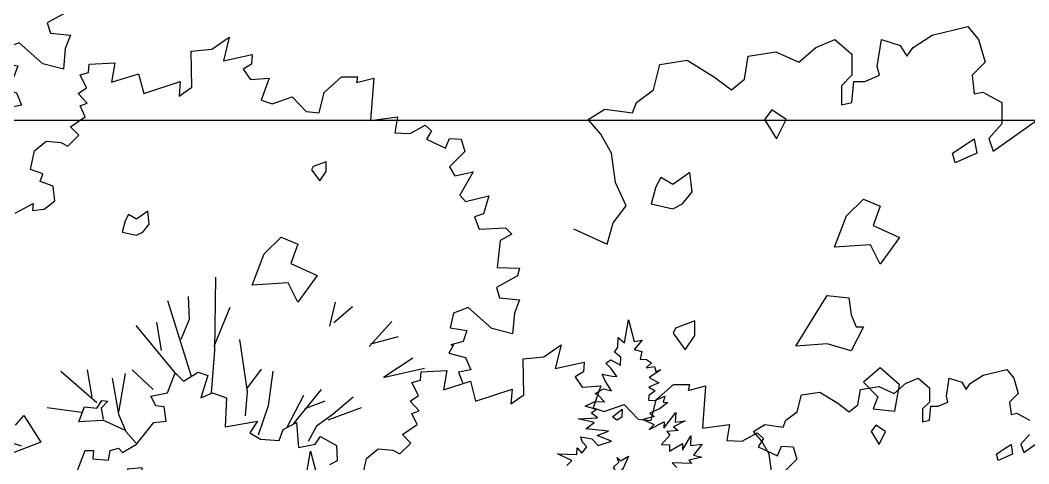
# Model space of a CAD drawing. Header units: inches. Extents: x -11 to 128, y 7 to 56.
# Drawn here: x 23.137 to 23.88, y 23.865 to 24.192 of the extents above; entities that cross this region are included whole.
import ezdxf

# ---------------------------------------------------------------- set-up
doc = ezdxf.new("R2010")
doc.units = ezdxf.units.IN
doc.header["$MEASUREMENT"] = 0
doc.layers.add('CAY', color=94, linetype='Continuous')
doc.layers.add('CAY-3', color=61, linetype='Continuous')
picture_1 = doc.add_image_def('image1.jpg', size_in_pixel=(1680, 1093))

# ---------------------------------------------------------------- blocks, each defined once
blk = doc.blocks.new('A$C76451831')
at = {"layer": 'CAY'}
for p, q in [((1479.9, 1929.8), (1538.3, 1944)), ((1538.3, 1944), (1555.9, 1922.7)), ((1288.9, 1909.2), (1320.1, 1922.7)), ((1320.1, 1922.7), (1347.8, 1898.6)), ((1389.7, 1877.9), (1396.8, 1922.7)), ((1396.8, 1922.7), (1427.4, 1912.7)), ((1448.6, 1909.2), (1479.9, 1929.8)), ((1555.9, 1922.7), (1566.6, 1885)), ((1261.1, 1885), (1288.9, 1909.2)), ((1427.4, 1912.7), (1438, 1895)), ((1438, 1895), (1448.6, 1909.2)), ((1033, 1881.5), (1077.8, 1888.5)), ((1077.8, 1888.5), (1122.6, 1860.8)), ((1171.5, 1857.3), (1178, 1895)), ((1178, 1895), (1223.4, 1902.1)), ((1223.4, 1902.1), (1261.1, 1885)), ((1347.8, 1898.6), (1347.8, 1863.8)), ((1022.3, 1839.6), (1033, 1881.5)), ((1393.2, 1863.8), (1389.7, 1877.9)), ((1566.6, 1885), (1545.3, 1863.8)), ((1122.6, 1860.8), (1150.3, 1839.6)), ((1150.3, 1839.6), (1171.5, 1857.3)), ((1347.8, 1863.8), (1330.7, 1846.6)), ((1369, 1853.7), (1393.2, 1863.8)), ((1545.3, 1863.8), (1548.9, 1833.1)), ((994.6, 1818.9), (1022.3, 1839.6)), ((1330.7, 1846.6), (1330.7, 1815.4)), ((1347.8, 1818.9), (1351.4, 1853.7)), ((1351.4, 1853.7), (1369, 1853.7)), ((1548.9, 1833.1), (1563, 1836)), ((1563, 1836), (1594.3, 1818.9)), ((915, 1791.2), (942.7, 1808.3)), ((942.7, 1808.3), (987.6, 1801.8)), ((987.6, 1801.8), (994.6, 1818.9)), ((1330.7, 1815.4), (1347.8, 1818.9)), ((1580.1, 1739.3), (1673.3, 1805.4)), ((1594.3, 1818.9), (1594.3, 1784.1)), ((935.7, 1767), (915, 1791.2)), ((1594.3, 1784.1), (1573, 1759.9)), ((953.4, 1735.8), (935.7, 1767)), ((1573, 1759.9), (1580.1, 1739.3)), ((959.8, 1687.4), (953.4, 1735.8)), ((977.5, 1649), (959.8, 1687.4)), ((956.3, 1621.3), (977.5, 1649)), ((890.9, 1611.3), (946.3, 1586.5)), ((946.3, 1586.5), (956.3, 1621.3)), ((5943, 1269.4), (5949.7, 1306.8)), ((5949.7, 1306.8), (5958.9, 1271.5)), ((5931.9, 1262.1), (5932.4, 1277.9)), ((5932.4, 1277.9), (5943, 1269.4)), ((5926.6, 1254.1), (5931.9, 1262.1)), ((5972.1, 1273.8), (5958.5, 1258.4)), ((5958.5, 1258.4), (5971.5, 1255.2)), ((5958.9, 1271.5), (5972.1, 1273.8)), ((5936.7, 1245.6), (5926.6, 1254.1)), ((5936.3, 1232.4), (5936.7, 1245.6)), ((5971.5, 1255.2), (5968.8, 1242.2)), ((5968.8, 1242.2), (5979.2, 1241.8)), ((5979.2, 1241.8), (5987.1, 1236.1)), ((5912.4, 1236), (5920.7, 1241.1)), ((5920.2, 1227.6), (5912.4, 1236)), ((5930.2, 1214.1), (5920.2, 1227.6)), ((5920.7, 1241.1), (5936.3, 1232.4)), ((5987.1, 1236.1), (5978.7, 1228.2)), ((5978.7, 1228.2), (5991.9, 1230.5)), ((5991.9, 1230.5), (5994.4, 1222.3)), ((5192.6, 1187), (5205.3, 1219.7)), ((5205.3, 1219.7), (5219, 1206)), ((5219, 1206), (5243.2, 1220.8)), ((5243.2, 1220.8), (5259.1, 1215.5)), ((5259.1, 1215.5), (5247.5, 1178.6)), ((5906.3, 1217.6), (5922.5, 1214.3)), ((5911.3, 1206.6), (5906.3, 1217.6)), ((5922.5, 1214.3), (5930.2, 1214.1)), ((6002.6, 1224.7), (5983.6, 1212.2)), ((5983.6, 1212.2), (5999.1, 1203.5)), ((5994.4, 1222.3), (6002.6, 1224.7)), ((5894.8, 1185.8), (5908.2, 1193.5)), ((5908.2, 1193.5), (5921.6, 1190.3)), ((5921.6, 1190.3), (5911.3, 1206.6)), ((5999.1, 1203.5), (5983, 1196.4)), ((5983, 1196.4), (5993.3, 1190.6)), ((5165.2, 1181.8), (5192.6, 1187)), ((5173.6, 1165.9), (5165.2, 1181.8)), ((5247.5, 1178.6), (5266.4, 1187)), ((5266.4, 1187), (5289.7, 1178.6)), ((5289.7, 1178.6), (5287.5, 1131.1)), ((5900.1, 1182.9), (5894.8, 1185.8)), ((5910.1, 1172.2), (5900.1, 1182.9)), ((5982.6, 1182.8), (5982.3, 1175.1)), ((5993.3, 1190.6), (5982.6, 1182.8)), ((5992.7, 1174.7), (6009.3, 1181.8)), ((6009.3, 1181.8), (6006.2, 1171.5)), ((5187.3, 1163.8), (5173.6, 1165.9)), ((5190.5, 1140.6), (5187.3, 1163.8)), ((5878.2, 1165.1), (5894.3, 1172.7)), ((5896.6, 1159.5), (5878.2, 1165.1)), ((5888.2, 1154.3), (5896.6, 1159.5)), ((5894.3, 1172.7), (5910.1, 1172.2)), ((5982.3, 1175.1), (5992.7, 1174.7)), ((6000.4, 1160.8), (5984.3, 1153.7)), ((6013.9, 1171.3), (6000.4, 1160.8)), ((6006.2, 1171.5), (6013.9, 1171.3)), ((4942.9, 1133.8), (4956.7, 1149.9)), ((4956.7, 1149.9), (4984.6, 1105.9)), ((5866.6, 1144.2), (5898.8, 1145.8)), ((5893.1, 1138.3), (5866.6, 1144.2)), ((5898.8, 1145.8), (5888.2, 1154.3)), ((5991.8, 1148), (5973, 1143.2)), ((5973, 1143.2), (5991.3, 1134.9)), ((5984.3, 1153.7), (5991.8, 1148)), ((6007.4, 1128.9), (6026.9, 1154.9)), ((6026.9, 1154.9), (6026.3, 1138.6)), ((5142, 1102.7), (5170.5, 1138.5)), ((5170.5, 1138.5), (5190.5, 1140.6)), ((5287.5, 1131.1), (5340.3, 1140.6)), ((5340.3, 1140.6), (5327.6, 1121.6)), ((5376.1, 1109), (5382.5, 1126.9)), ((5382.5, 1126.9), (5404.6, 1138.5)), ((5404.6, 1138.5), (5407.8, 1097.4)), ((5879.6, 1127.9), (5893.1, 1138.3)), ((5916.6, 1123.9), (5879.6, 1127.9)), ((5983.3, 1127), (6007.8, 1139.3)), ((5991.3, 1134.9), (5983.3, 1127)), ((6007.8, 1139.3), (6007.4, 1128.9)), ((6042.3, 1140.8), (6023.3, 1131)), ((6023.3, 1131), (6030.9, 1125.3)), ((6026.3, 1138.6), (6042.3, 1140.8)), ((5327.6, 1121.6), (5345.5, 1111.1)), ((5345.5, 1111.1), (5376.1, 1109)), ((5435.2, 1102.7), (5443.6, 1115.3)), ((5443.6, 1115.3), (5470, 1100.6)), ((5871, 1115), (5889.4, 1111.7)), ((5873.4, 1106.8), (5871, 1115)), ((5889.4, 1111.7), (5899.9, 1100.4)), ((5897.8, 1116.8), (5916.6, 1123.9)), ((5921.5, 1107.8), (5897.8, 1116.8)), ((6017.4, 1117.6), (6003.8, 1102.2)), ((6030.9, 1125.3), (6012.2, 1123.3)), ((6012.2, 1123.3), (6017.4, 1117.6)), ((6037.9, 1092.9), (6051.8, 1116.4)), ((6051.8, 1116.4), (6051.3, 1100.6)), ((4984.6, 1105.9), (4929.6, 1084.7)), ((5098.8, 1092.1), (5112.5, 1096.3)), ((5112.5, 1096.3), (5118.8, 1089)), ((5118.8, 1089), (5142, 1102.7)), ((5407.8, 1097.4), (5435.2, 1102.7)), ((5470, 1100.6), (5471.1, 1075.2)), ((5864.5, 1085.8), (5864.9, 1096.7)), ((5864.9, 1096.7), (5872.8, 1088.2)), ((5872.8, 1088.2), (5880.8, 1098.4)), ((5880.8, 1098.4), (5873.4, 1106.8)), ((5899.9, 1100.4), (5921.5, 1107.8)), ((6003.8, 1102.2), (6016.9, 1101.8)), ((6016.5, 1091.4), (6038.3, 1103.8)), ((6016.9, 1101.8), (6016.5, 1091.4)), ((6038.3, 1103.8), (6037.9, 1092.9)), ((6051.3, 1100.6), (6070.4, 1102.6)), ((6070.4, 1102.6), (6056.2, 1084.5)), ((5057.6, 1092.1), (5071.3, 1092.1)), ((5071.3, 1092.1), (5070.3, 1078.4)), ((5070.3, 1078.4), (5095.6, 1076.3)), ((5095.6, 1076.3), (5098.8, 1092.1)), ((5420.6, 1053.6), (5427.3, 1091)), ((5427.3, 1091), (5436.5, 1055.8)), ((5856.5, 1075.7), (5832.8, 1086.9)), ((5832.8, 1086.9), (5864.5, 1085.8)), ((6069.6, 1081.4), (6048.2, 1076.7)), ((6048.2, 1076.7), (6053, 1071.1)), ((6056.2, 1084.5), (6069.6, 1081.4)), ((5471.1, 1075.2), (5458.4, 1068.9)), ((5848, 1067.8), (5856.5, 1075.7)), ((6053, 1071.1), (6021.3, 1072.2)), ((6021.3, 1072.2), (6028.7, 1064.2))]:
    blk.add_line(p, q, dxfattribs=at)
for points in [[(5030.2, 1813.8), (4995.4, 1794.8), (5000.7, 1777.9), (5033.4, 1774.7), (5024.9, 1752.6), (5021.8, 1718.9), (4988, 1727.3), (4949, 1762.1), (4924.8, 1752.6), (4919.5, 1728.3), (4946.9, 1724.1), (4940.6, 1706.2), (4920.5, 1700.9), (4924.8, 1700.9), (4917.4, 1687.2), (4944.8, 1679.8), (4953.2, 1659.8), (4933.2, 1655.6), (4939.5, 1638.7)], [(4953.2, 1099.5), (4933.2, 1105.8)], [(4942.7, 1482.3), (4972.2, 1498.2), (4971.1, 1486.6), (4990.1, 1488.7), (5008, 1502.4), (5004.9, 1526.6), (4983.8, 1534), (4988, 1546.7), (4968, 1554.1), (4974.3, 1584.7), (4993.3, 1600.5), (5017.5, 1598.4), (5029.1, 1592), (5047.1, 1610), (5033.4, 1623.7), (5057.6, 1640.6), (5049.2, 1658.5), (5060.8, 1662.7), (5046, 1678.5), (5059.7, 1688), (5049.2, 1709.1), (5062.9, 1713.3), (5063.9, 1727), (5106.1, 1729.1), (5100.9, 1697.5), (5145.2, 1711.2), (5153.6, 1678.5), (5213.7, 1698.6), (5211.6, 1674.3), (5232.7, 1689.1), (5231.6, 1748.1), (5265.4, 1751.3), (5293.9, 1771.3), (5284.4, 1732.3), (5331.8, 1742.9), (5330.8, 1727), (5317.1, 1718.6), (5328.7, 1701.7), (5359.3, 1703.8), (5346.6, 1668), (5364.5, 1661.6), (5397.2, 1673.2), (5420.4, 1649), (5441.5, 1646.9), (5450, 1680.6), (5478.4, 1705.9), (5504.8, 1705.9), (5502.7, 1696.5), (5531.2, 1703.8), (5525.9, 1634.2), (5570.2, 1640.6), (5566, 1614.2), (5591.3, 1613.1), (5615.5, 1626.8), (5626.1, 1617.3), (5617.7, 1603.6), (5649.3, 1588.9), (5655.6, 1604.7), (5674.6, 1603.6), (5680.9, 1583.6), (5655.6, 1558.3), (5664.1, 1543.5), (5694.7, 1549.8), (5672.5, 1511.9), (5682, 1501.3), (5720, 1510.8), (5711.5, 1481.3), (5696.8, 1476), (5704.1, 1456), (5747.4, 1458.1), (5757.9, 1447.5), (5738.9, 1437), (5733.7, 1392.7), (5770.6, 1391.6), (5767.4, 1379), (5732.6, 1360), (5737.9, 1343.1), (5770.6, 1340), (5762.2, 1317.8), (5759, 1284.1), (5725.2, 1292.5), (5686.2, 1327.3), (5662, 1317.8), (5656.7, 1293.6), (5684.1, 1289.3), (5677.8, 1271.4), (5657.7, 1266.1), (5662, 1266.1), (5654.6, 1252.4), (5682, 1245), (5690.4, 1225), (5670.4, 1220.8), (5676.7, 1203.9)], [(544.7, 1203.8), (551.1, 1234.4), (570.1, 1250.2), (594.3, 1248.1), (605.9, 1241.8), (623.8, 1259.7), (610.1, 1273.4), (634.4, 1290.3), (625.9, 1308.2), (637.6, 1312.5), (622.8, 1328.3), (636.5, 1337.8), (625.9, 1358.9), (639.7, 1363.1), (640.7, 1376.8), (682.9, 1378.9), (677.6, 1347.3), (721.9, 1361), (730.4, 1328.3), (790.5, 1348.3), (788.4, 1324.1), (809.5, 1338.8), (808.4, 1397.9), (842.2, 1401.1), (870.6, 1421.1), (861.1, 1382.1), (908.6, 1392.6), (907.6, 1376.8), (893.8, 1368.4), (905.4, 1351.5), (936, 1353.6), (923.4, 1317.7), (941.3, 1311.4), (974, 1323), (997.2, 1298.7), (1018.3, 1296.6), (1026.7, 1330.4), (1055.2, 1355.7), (1081.6, 1355.7), (1079.5, 1346.2), (1107.9, 1353.6), (1102.7, 1284), (1147, 1290.3), (1142.7, 1263.9), (1168.1, 1262.9), (1192.3, 1276.6), (1202.9, 1267.1), (1194.4, 1253.4), (1226.1, 1238.6), (1232.4, 1254.5), (1251.4, 1253.4), (1257.7, 1233.4), (1232.4, 1208)], [(5271.7, 1376.9), (5269.6, 1256.6), (5264.3, 1187)], [(5226.4, 1345.2), (5228.5, 1307.3), (5214.8, 1274.6)], [(5192.6, 1338.9), (5231.6, 1214.5)], [(5294.9, 1327.3), (5268.6, 1263)], [(5467.9, 1335.7), (5458.4, 1296.7)], [(5496.4, 1328.4), (5465.8, 1302)], [(5140.9, 1297.8), (5207.4, 1216.6)], [(5174.7, 1303.1), (5182.1, 1256.6)], [(5560.7, 1304.1), (5523.8, 1263)], [(5571.3, 1278.8), (5525.9, 1267.2)], [(5310.7, 1274.6), (5323.4, 1189.1), (5320.2, 1149.1)], [(5595.5, 1244), (5547, 1212.3)], [(5346.6, 1226.1), (5322.3, 1193.4)], [(5614.5, 1227.1), (5549.1, 1212.3)], [(5017.5, 1222.9), (5076.6, 1171.2)], [(5060.8, 1225), (5068.2, 1179.7)], [(5101.9, 1211.3), (5112.5, 1152.2), (5124.1, 1123.8), (5140.9, 1104.8)], [(5123, 1218.7), (5112.5, 1155.4)], [(5134.6, 1225), (5169.4, 1192.3)], [(5365.6, 1222.9), (5358.2, 1165.9), (5341.3, 1117.4)], [(5444.7, 1192.3), (5399.3, 1136.4)], [(5416.2, 1182.8), (5388.8, 1130.1)], [(5497.4, 1179.7), (5464.7, 1152.2), (5437.3, 1132.2), (5423.6, 1106.9)], [(4995.4, 1162.8), (5051.3, 1155.4)], [(5086.1, 1141.7), (5047.1, 1139.6), (5056.6, 1163.8), (5076.6, 1161.7), (5085, 1174.4), (5094.5, 1173.3), (5084, 1161.7), (5087.2, 1143.8)], [(5451, 1173.3), (5418.3, 1160.7)], [(5456.3, 1142.7), (5511.1, 1162.8)], [(5086.1, 1142.7), (5123, 1125.9)], [(5144.1, 974), (5144.1, 975), (5124.1, 1009.8), (5146.2, 1019.3), (5156.8, 1043.6), (5150.4, 1063.6), (5127.2, 1061.5), (5123, 1037.3), (5106.1, 1040.4), (5087.2, 1027.8), (5074.5, 1033.1), (5078.7, 1051), (5052.3, 1041.5), (5041.8, 1051), (5057.6, 1092.1)]]:
    blk.add_lwpolyline(points, dxfattribs=at)
for points in [[(1240.2, 1791.1), (1216.4, 1806.9), (1204.5, 1791.1), (1224.3, 1759.4)], [(1537.1, 1751.5), (1548.9, 1759.4), (1552.9, 1735.6), (1517.3, 1719.8), (1513.3, 1735.6)], [(1085.8, 1672.3), (1081.8, 1704), (1054.1, 1684.2), (1034.3, 1696), (1026.4, 1680.2), (1018.5, 1652.5), (1054.1, 1644.6), (1069.9, 1652.5)], [(1339.1, 1632.7), (1366.8, 1660.4), (1394.5, 1648.5), (1382.7, 1616.8), (1426.2, 1597), (1394.5, 1553.5), (1378.7, 1585.2), (1319.3, 1581.2)], [(5431.9, 1558.7), (5429.3, 1553.4), (5442.5, 1535), (5453, 1550.8), (5453, 1566.7)], [(1287.7, 1470.3), (1307.5, 1502), (1343.1, 1498), (1347, 1470.3), (1355, 1450.5), (1366.8, 1450.5), (1347, 1410.9), (1307.5, 1422.8), (1256, 1418.8)], [(5162.8, 1464.3), (5160.2, 1485.4), (5141.7, 1472.2), (5128.5, 1480.1), (5123.3, 1469.6), (5118, 1451.1), (5141.7, 1445.8), (5152.3, 1451.1)], [(1058.5, 1448.2), (1054.5, 1440.3), (1074.3, 1412.6), (1090.2, 1436.3), (1090.2, 1460.1)], [(5351.5, 1415.3), (5379.2, 1443), (5406.9, 1431.1), (5395, 1399.4), (5438.6, 1379.6), (5406.9, 1336.1), (5391, 1367.8), (5331.7, 1363.8)], [(1418.3, 1311.9), (1426.2, 1355.4), (1394.5, 1383.2), (1366.8, 1359.4), (1390.6, 1335.6), (1382.7, 1315.8)], [(5922.9, 1147.7), (5939.2, 1160.3), (5938.7, 1147.1), (5930.4, 1142)], [(5925, 1065.1), (5933.4, 1073), (5931, 1080.8), (5936.2, 1075.1), (5949.6, 1082.8), (5941.3, 1064.5), (5932.7, 1051.7)]]:
    blk.add_lwpolyline(points, close=True, dxfattribs=at)
at = {"layer": 'CAY-3'}
for points in [[(6184.7, 1054.3), (6180.3, 1086.5), (6168.5, 1107.4), (6154.8, 1123.5), (6173.3, 1134.9), (6203.1, 1130.6), (6207.9, 1142), (6226.3, 1155.7), (6233.4, 1183.7), (6263.3, 1188.4), (6293.2, 1169.9), (6311.6, 1155.7), (6325.8, 1167.5), (6330.1, 1192.7), (6360.4, 1197.4), (6385.5, 1186), (6404, 1202.1), (6424.8, 1211.2), (6443.3, 1195.1), (6443.3, 1171.9), (6431.9, 1160.5), (6431.9, 1139.6), (6443.3, 1142), (6445.7, 1165.2), (6457.5, 1165.2), (6473.6, 1171.9), (6471.2, 1181.3), (6475.9, 1211.2), (6496.4, 1204.5), (6503.5, 1192.7), (6510.5, 1202.1), (6531.4, 1215.9), (6570.3, 1225.3), (6582.1, 1211.2), (6589.1, 1186), (6575, 1171.9), (6577.4, 1151.4), (6586.8, 1153.4), (6607.6, 1142)], [(6607.6, 1118.8), (6593.5, 1102.7), (6598.2, 1088.9), (6660.3, 1132.9)]]:
    blk.add_lwpolyline(points, dxfattribs=at)
for points in [[(6371.5, 1123.4), (6355.7, 1134), (6347.8, 1123.4), (6361, 1102.3)], [(6569.5, 1097), (6577.4, 1102.3), (6580, 1086.5), (6556.3, 1075.9), (6553.6, 1086.5)]]:
    blk.add_lwpolyline(points, close=True, dxfattribs=at)

msp = doc.modelspace()

# ---------------------------------------------------------------- linework, layer by layer
msp.add_line((11.56044, 24.11828), (31.63044, 24.11828))

# ---------------------------------------------------------------- block references
at = {"layer": 'CAY', "xscale": 0.0004489089019145984, "yscale": 0.0004489089019145984, "zscale": 0.0004489089019145984}
for p in [(20.91449, 23.38433), (23.14473, 23.31472)]:
    msp.add_blockref('A$C76451831', p, dxfattribs=at)

# ---------------------------------------------------------------- pictures from other files: only their frames are drawn
image = msp.add_image(picture_1, insert=(12.49661, 7.37723), size_in_units=(74.4025, 48.40591))
image.dxf.flags = 6

doc.saveas('drawing.dxf')
